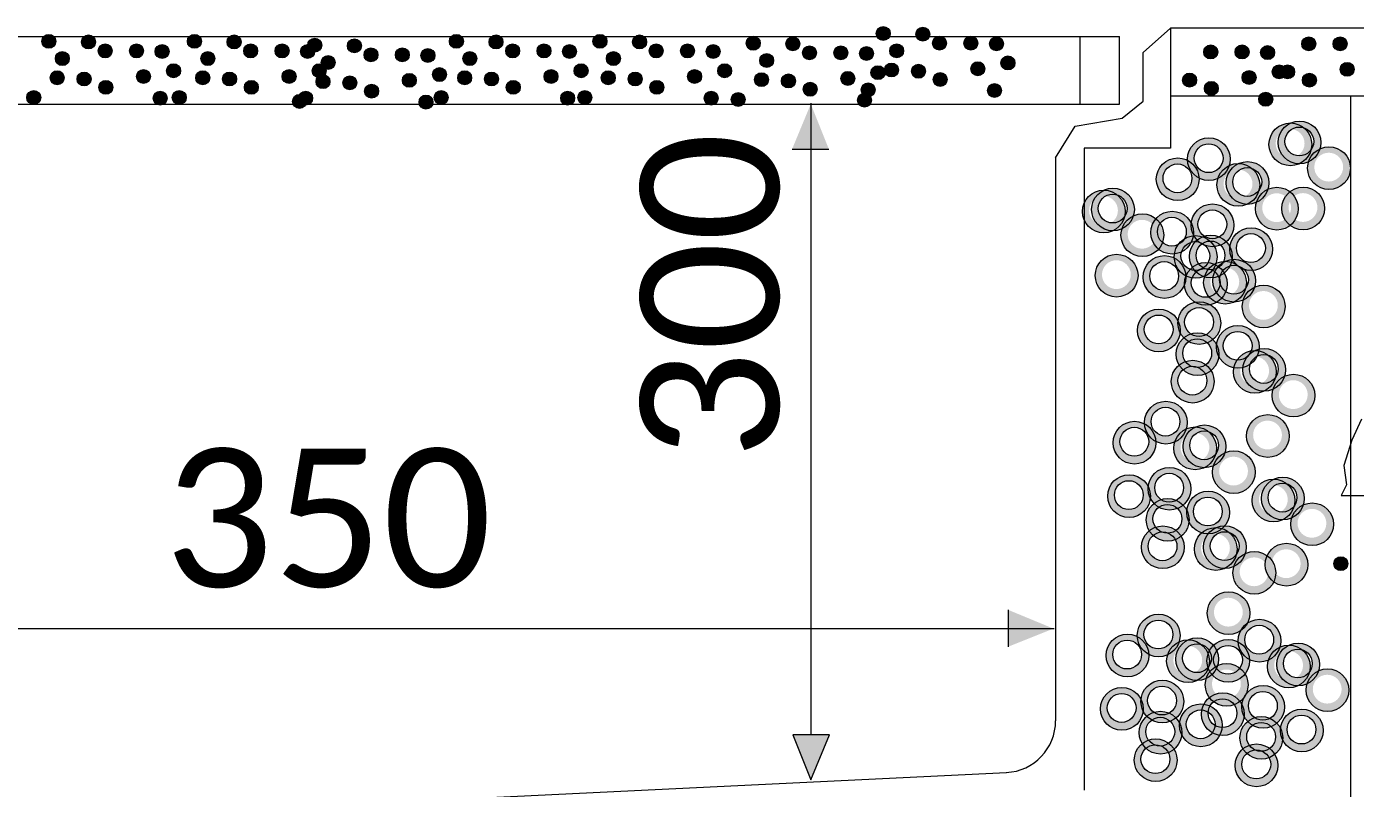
# Model space of a CAD drawing. Header units: centimetres. Extents: x 405464 to 563355, y 50011 to 66875.
# Drawn here: x 554974.8 to 555205.5, y 51397.2 to 51529.4 of the extents above; entities that cross this region are included whole.
import ezdxf

# ---------------------------------------------------------------- set-up
doc = ezdxf.new("R2010")
doc.units = ezdxf.units.CM
for name, color, linetype, lineweight in [('0-KRCN-SHT-DETAY-20', 41, 'Continuous', 20), ('0-KRCN-SHT-DETAY-YAZI', 71, 'Continuous', 35), ('0-KRCN-SHT-DETAY-ÇERÇEVE', 71, 'Continuous', 40)]:
    doc.layers.add(name, color=color, linetype=linetype, lineweight=lineweight)
doc.styles.add('KATMAN YAZI STİLİ', font='calibri.ttf')

# ---------------------------------------------------------------- blocks, each defined once
blk = doc.blocks.new('G$C4C2874E9')
at = {"layer": '0-KRCN-SHT-DETAY-20'}
h = blk.add_hatch(color=256, dxfattribs=at)
edge = h.paths.add_edge_path()
edge.add_arc((251.774, -890.619), 0.605, 0, 360)
h = blk.add_hatch(color=256, dxfattribs=at)
edge = h.paths.add_edge_path()
edge.add_arc((255.215, -890.674), 0.605, 0, 360)
h = blk.add_hatch(color=256, dxfattribs=at)
edge = h.paths.add_edge_path()
edge.add_arc((179.367, -891.292), 0.605, 0, 360)
h = blk.add_hatch(color=256, dxfattribs=at)
edge = h.paths.add_edge_path()
edge.add_arc((182.807, -891.347), 0.605, 0, 360)
h = blk.add_hatch(color=256, dxfattribs=at)
edge = h.paths.add_edge_path()
edge.add_arc((191.996, -891.292), 0.605, 0, 360)
h = blk.add_hatch(color=256, dxfattribs=at)
edge = h.paths.add_edge_path()
edge.add_arc((195.437, -891.347), 0.605, 0, 360)
h = blk.add_hatch(color=256, dxfattribs=at)
edge = h.paths.add_edge_path()
edge.add_arc((202.436, -891.628), 0.605, 0, 360)
h = blk.add_hatch(color=256, dxfattribs=at)
edge = h.paths.add_edge_path()
edge.add_arc((205.877, -891.684), 0.605, 0, 360)
h = blk.add_hatch(color=256, dxfattribs=at)
edge = h.paths.add_edge_path()
edge.add_arc((214.728, -891.292), 0.605, 0, 360)
h = blk.add_hatch(color=256, dxfattribs=at)
edge = h.paths.add_edge_path()
edge.add_arc((218.169, -891.347), 0.605, 0, 360)
h = blk.add_hatch(color=256, dxfattribs=at)
edge = h.paths.add_edge_path()
edge.add_arc((227.189, -891.292), 0.605, 0, 360)
h = blk.add_hatch(color=256, dxfattribs=at)
edge = h.paths.add_edge_path()
edge.add_arc((230.63, -891.347), 0.605, 0, 360)
h = blk.add_hatch(color=256, dxfattribs=at)
edge = h.paths.add_edge_path()
edge.add_arc((240.492, -891.46), 0.605, 0, 360)
h = blk.add_hatch(color=256, dxfattribs=at)
edge = h.paths.add_edge_path()
edge.add_arc((243.933, -891.515), 0.605, 0, 360)
h = blk.add_hatch(color=256, dxfattribs=at)
edge = h.paths.add_edge_path()
edge.add_arc((256.658, -891.451), 0.605, 0, 360)
h = blk.add_hatch(color=256, dxfattribs=at)
edge = h.paths.add_edge_path()
edge.add_arc((259.377, -891.451), 0.605, 0, 360)
h = blk.add_hatch(color=256, dxfattribs=at)
edge = h.paths.add_edge_path()
edge.add_arc((261.597, -891.506), 0.605, 0, 360)
h = blk.add_hatch(color=256, dxfattribs=at)
edge = h.paths.add_edge_path()
edge.add_arc((288.698, -891.503), 0.605, 0, 360)
h = blk.add_hatch(color=256, dxfattribs=at)
edge = h.paths.add_edge_path()
edge.add_arc((291.417, -891.503), 0.605, 0, 360)
h = blk.add_hatch(color=256, dxfattribs=at)
edge = h.paths.add_edge_path()
edge.add_arc((180.532, -892.789), 0.605, 0, 360)
h = blk.add_hatch(color=256, dxfattribs=at)
edge = h.paths.add_edge_path()
edge.add_arc((184.25, -892.124), 0.605, 0, 360)
h = blk.add_hatch(color=256, dxfattribs=at)
edge = h.paths.add_edge_path()
edge.add_arc((186.969, -892.124), 0.605, 0, 360)
h = blk.add_hatch(color=256, dxfattribs=at)
edge = h.paths.add_edge_path()
edge.add_arc((189.189, -892.179), 0.605, 0, 360)
h = blk.add_hatch(color=256, dxfattribs=at)
edge = h.paths.add_edge_path()
edge.add_arc((193.161, -892.789), 0.605, 0, 360)
h = blk.add_hatch(color=256, dxfattribs=at)
edge = h.paths.add_edge_path()
edge.add_arc((196.879, -892.124), 0.605, 0, 360)
h = blk.add_hatch(color=256, dxfattribs=at)
edge = h.paths.add_edge_path()
edge.add_arc((199.599, -892.124), 0.605, 0, 360)
h = blk.add_hatch(color=256, dxfattribs=at)
edge = h.paths.add_edge_path()
edge.add_arc((201.819, -892.179), 0.605, 0, 360)
h = blk.add_hatch(color=256, dxfattribs=at)
edge = h.paths.add_edge_path()
edge.add_arc((203.601, -893.126), 0.605, 0, 360)
h = blk.add_hatch(color=256, dxfattribs=at)
edge = h.paths.add_edge_path()
edge.add_arc((207.32, -892.46), 0.605, 0, 360)
h = blk.add_hatch(color=256, dxfattribs=at)
edge = h.paths.add_edge_path()
edge.add_arc((210.039, -892.46), 0.605, 0, 360)
h = blk.add_hatch(color=256, dxfattribs=at)
edge = h.paths.add_edge_path()
edge.add_arc((212.259, -892.516), 0.605, 0, 360)
h = blk.add_hatch(color=256, dxfattribs=at)
edge = h.paths.add_edge_path()
edge.add_arc((215.894, -892.789), 0.605, 0, 360)
h = blk.add_hatch(color=256, dxfattribs=at)
edge = h.paths.add_edge_path()
edge.add_arc((219.612, -892.124), 0.605, 0, 360)
h = blk.add_hatch(color=256, dxfattribs=at)
edge = h.paths.add_edge_path()
edge.add_arc((222.331, -892.124), 0.605, 0, 360)
h = blk.add_hatch(color=256, dxfattribs=at)
edge = h.paths.add_edge_path()
edge.add_arc((224.551, -892.179), 0.605, 0, 360)
h = blk.add_hatch(color=256, dxfattribs=at)
edge = h.paths.add_edge_path()
edge.add_arc((228.355, -892.789), 0.605, 0, 360)
h = blk.add_hatch(color=256, dxfattribs=at)
edge = h.paths.add_edge_path()
edge.add_arc((232.073, -892.124), 0.605, 0, 360)
h = blk.add_hatch(color=256, dxfattribs=at)
edge = h.paths.add_edge_path()
edge.add_arc((234.792, -892.124), 0.605, 0, 360)
h = blk.add_hatch(color=256, dxfattribs=at)
edge = h.paths.add_edge_path()
edge.add_arc((237.012, -892.179), 0.605, 0, 360)
h = blk.add_hatch(color=256, dxfattribs=at)
edge = h.paths.add_edge_path()
edge.add_arc((241.657, -892.957), 0.605, 0, 360)
h = blk.add_hatch(color=256, dxfattribs=at)
edge = h.paths.add_edge_path()
edge.add_arc((245.376, -892.292), 0.605, 0, 360)
h = blk.add_hatch(color=256, dxfattribs=at)
edge = h.paths.add_edge_path()
edge.add_arc((248.095, -892.292), 0.605, 0, 360)
h = blk.add_hatch(color=256, dxfattribs=at)
edge = h.paths.add_edge_path()
edge.add_arc((250.315, -892.347), 0.605, 0, 360)
h = blk.add_hatch(color=256, dxfattribs=at)
edge = h.paths.add_edge_path()
edge.add_arc((252.939, -892.116), 0.605, 0, 360)
h = blk.add_hatch(color=256, dxfattribs=at)
edge = h.paths.add_edge_path()
edge.add_arc((280.191, -892.215), 0.605, 0, 360)
h = blk.add_hatch(color=256, dxfattribs=at)
edge = h.paths.add_edge_path()
edge.add_arc((282.91, -892.215), 0.605, 0, 360)
h = blk.add_hatch(color=256, dxfattribs=at)
edge = h.paths.add_edge_path()
edge.add_arc((285.13, -892.27), 0.605, 0, 360)
h = blk.add_hatch(color=256, dxfattribs=at)
edge = h.paths.add_edge_path()
edge.add_arc((190.188, -893.843), 0.605, 0, 360)
h = blk.add_hatch(color=256, dxfattribs=at)
edge = h.paths.add_edge_path()
edge.add_arc((202.817, -893.843), 0.605, 0, 360)
h = blk.add_hatch(color=256, dxfattribs=at)
edge = h.paths.add_edge_path()
edge.add_arc((213.258, -894.179), 0.605, 0, 360)
h = blk.add_hatch(color=256, dxfattribs=at)
edge = h.paths.add_edge_path()
edge.add_arc((225.55, -893.843), 0.605, 0, 360)
h = blk.add_hatch(color=256, dxfattribs=at)
edge = h.paths.add_edge_path()
edge.add_arc((238.011, -893.843), 0.605, 0, 360)
h = blk.add_hatch(color=256, dxfattribs=at)
edge = h.paths.add_edge_path()
edge.add_arc((251.314, -894.011), 0.605, 0, 360)
h = blk.add_hatch(color=256, dxfattribs=at)
edge = h.paths.add_edge_path()
edge.add_arc((252.496, -893.78), 0.605, 0, 360)
h = blk.add_hatch(color=256, dxfattribs=at)
edge = h.paths.add_edge_path()
edge.add_arc((254.826, -893.89), 0.605, 0, 360)
h = blk.add_hatch(color=256, dxfattribs=at)
edge = h.paths.add_edge_path()
edge.add_arc((259.987, -893.669), 0.605, 0, 360)
h = blk.add_hatch(color=256, dxfattribs=at)
edge = h.paths.add_edge_path()
edge.add_arc((262.596, -893.17), 0.605, 0, 360)
h = blk.add_hatch(color=256, dxfattribs=at)
edge = h.paths.add_edge_path()
edge.add_arc((286.129, -893.934), 0.605, 0, 360)
h = blk.add_hatch(color=256, dxfattribs=at)
edge = h.paths.add_edge_path()
edge.add_arc((286.867, -893.943), 0.605, 0, 360)
h = blk.add_hatch(color=256, dxfattribs=at)
edge = h.paths.add_edge_path()
edge.add_arc((292.028, -893.721), 0.605, 0, 360)
h = blk.add_hatch(color=256, dxfattribs=at)
edge = h.paths.add_edge_path()
edge.add_arc((180.088, -894.453), 0.605, 0, 360)
h = blk.add_hatch(color=256, dxfattribs=at)
edge = h.paths.add_edge_path()
edge.add_arc((182.419, -894.563), 0.605, 0, 360)
h = blk.add_hatch(color=256, dxfattribs=at)
edge = h.paths.add_edge_path()
edge.add_arc((184.306, -895.284), 0.605, 0, 360)
h = blk.add_hatch(color=256, dxfattribs=at)
edge = h.paths.add_edge_path()
edge.add_arc((187.58, -894.342), 0.605, 0, 360)
h = blk.add_hatch(color=256, dxfattribs=at)
edge = h.paths.add_edge_path()
edge.add_arc((192.717, -894.453), 0.605, 0, 360)
h = blk.add_hatch(color=256, dxfattribs=at)
edge = h.paths.add_edge_path()
edge.add_arc((195.048, -894.563), 0.605, 0, 360)
h = blk.add_hatch(color=256, dxfattribs=at)
edge = h.paths.add_edge_path()
edge.add_arc((196.935, -895.284), 0.605, 0, 360)
h = blk.add_hatch(color=256, dxfattribs=at)
edge = h.paths.add_edge_path()
edge.add_arc((200.209, -894.342), 0.605, 0, 360)
h = blk.add_hatch(color=256, dxfattribs=at)
edge = h.paths.add_edge_path()
edge.add_arc((203.157, -894.789), 0.605, 0, 360)
h = blk.add_hatch(color=256, dxfattribs=at)
edge = h.paths.add_edge_path()
edge.add_arc((205.488, -894.9), 0.605, 0, 360)
h = blk.add_hatch(color=256, dxfattribs=at)
edge = h.paths.add_edge_path()
edge.add_arc((210.649, -894.678), 0.605, 0, 360)
h = blk.add_hatch(color=256, dxfattribs=at)
edge = h.paths.add_edge_path()
edge.add_arc((215.45, -894.453), 0.605, 0, 360)
h = blk.add_hatch(color=256, dxfattribs=at)
edge = h.paths.add_edge_path()
edge.add_arc((217.781, -894.563), 0.605, 0, 360)
h = blk.add_hatch(color=256, dxfattribs=at)
edge = h.paths.add_edge_path()
edge.add_arc((219.667, -895.284), 0.605, 0, 360)
h = blk.add_hatch(color=256, dxfattribs=at)
edge = h.paths.add_edge_path()
edge.add_arc((222.942, -894.342), 0.605, 0, 360)
h = blk.add_hatch(color=256, dxfattribs=at)
edge = h.paths.add_edge_path()
edge.add_arc((227.911, -894.453), 0.605, 0, 360)
h = blk.add_hatch(color=256, dxfattribs=at)
edge = h.paths.add_edge_path()
edge.add_arc((230.241, -894.563), 0.605, 0, 360)
h = blk.add_hatch(color=256, dxfattribs=at)
edge = h.paths.add_edge_path()
edge.add_arc((232.128, -895.284), 0.605, 0, 360)
h = blk.add_hatch(color=256, dxfattribs=at)
edge = h.paths.add_edge_path()
edge.add_arc((235.403, -894.342), 0.605, 0, 360)
h = blk.add_hatch(color=256, dxfattribs=at)
edge = h.paths.add_edge_path()
edge.add_arc((241.213, -894.621), 0.605, 0, 360)
h = blk.add_hatch(color=256, dxfattribs=at)
edge = h.paths.add_edge_path()
edge.add_arc((243.544, -894.732), 0.605, 0, 360)
h = blk.add_hatch(color=256, dxfattribs=at)
edge = h.paths.add_edge_path()
edge.add_arc((245.431, -895.453), 0.605, 0, 360)
h = blk.add_hatch(color=256, dxfattribs=at)
edge = h.paths.add_edge_path()
edge.add_arc((248.705, -894.51), 0.605, 0, 360)
h = blk.add_hatch(color=256, dxfattribs=at)
edge = h.paths.add_edge_path()
edge.add_arc((256.713, -894.611), 0.605, 0, 360)
h = blk.add_hatch(color=256, dxfattribs=at)
edge = h.paths.add_edge_path()
edge.add_arc((278.359, -894.655), 0.605, 0, 360)
h = blk.add_hatch(color=256, dxfattribs=at)
edge = h.paths.add_edge_path()
edge.add_arc((280.246, -895.376), 0.605, 0, 360)
h = blk.add_hatch(color=256, dxfattribs=at)
edge = h.paths.add_edge_path()
edge.add_arc((283.52, -894.433), 0.605, 0, 360)
h = blk.add_hatch(color=256, dxfattribs=at)
edge = h.paths.add_edge_path()
edge.add_arc((288.754, -894.664), 0.605, 0, 360)
h = blk.add_hatch(color=256, dxfattribs=at)
edge = h.paths.add_edge_path()
edge.add_arc((178.051, -896.168), 0.605, 0, 360)
h = blk.add_hatch(color=256, dxfattribs=at)
edge = h.paths.add_edge_path()
edge.add_arc((189.023, -896.227), 0.605, 0, 360)
h = blk.add_hatch(color=256, dxfattribs=at)
edge = h.paths.add_edge_path()
edge.add_arc((190.68, -896.168), 0.605, 0, 360)
h = blk.add_hatch(color=256, dxfattribs=at)
edge = h.paths.add_edge_path()
edge.add_arc((201.121, -896.504), 0.605, 0, 360)
h = blk.add_hatch(color=256, dxfattribs=at)
edge = h.paths.add_edge_path()
edge.add_arc((201.652, -896.227), 0.605, 0, 360)
h = blk.add_hatch(color=256, dxfattribs=at)
edge = h.paths.add_edge_path()
edge.add_arc((207.375, -895.621), 0.605, 0, 360)
h = blk.add_hatch(color=256, dxfattribs=at)
edge = h.paths.add_edge_path()
edge.add_arc((212.092, -896.564), 0.605, 0, 360)
h = blk.add_hatch(color=256, dxfattribs=at)
edge = h.paths.add_edge_path()
edge.add_arc((213.413, -896.168), 0.605, 0, 360)
h = blk.add_hatch(color=256, dxfattribs=at)
edge = h.paths.add_edge_path()
edge.add_arc((224.385, -896.227), 0.605, 0, 360)
h = blk.add_hatch(color=256, dxfattribs=at)
edge = h.paths.add_edge_path()
edge.add_arc((225.874, -896.168), 0.605, 0, 360)
h = blk.add_hatch(color=256, dxfattribs=at)
edge = h.paths.add_edge_path()
edge.add_arc((236.845, -896.227), 0.605, 0, 360)
h = blk.add_hatch(color=256, dxfattribs=at)
edge = h.paths.add_edge_path()
edge.add_arc((239.177, -896.336), 0.605, 0, 360)
h = blk.add_hatch(color=256, dxfattribs=at)
edge = h.paths.add_edge_path()
edge.add_arc((250.148, -896.395), 0.605, 0, 360)
h = blk.add_hatch(color=256, dxfattribs=at)
edge = h.paths.add_edge_path()
edge.add_arc((250.459, -895.495), 0.605, 0, 360)
h = blk.add_hatch(color=256, dxfattribs=at)
edge = h.paths.add_edge_path()
edge.add_arc((261.43, -895.554), 0.605, 0, 360)
h = blk.add_hatch(color=256, dxfattribs=at)
edge = h.paths.add_edge_path()
edge.add_arc((284.963, -896.318), 0.605, 0, 360)
for points in [[(243.859, -900.657), (247.057, -900.657), (245.484, -896.732)], [(262.618, -940.631), (262.618, -943.829), (266.543, -942.256)], [(245.496, -955.394), (247.122, -951.469), (243.923, -951.469)]]:
    blk.add_hatch(color=256, dxfattribs=at).paths.add_polyline_path(points)
h = blk.add_hatch(color=256, dxfattribs=at)
edge = h.paths.add_edge_path()
edge.add_arc((287.903, -900.064), 1.855, 0, 360)
edge = h.paths.add_edge_path(flags=16)
edge.add_arc((287.881, -899.979), 1.251, 0, 360)
h = blk.add_hatch(color=256, dxfattribs=at)
edge = h.paths.add_edge_path(flags=16)
edge.add_arc((287.081, -900.149), 1.251, 0, 360)
edge = h.paths.add_edge_path()
edge.add_arc((287.104, -900.234), 1.855, 0, 360)
h = blk.add_hatch(color=256, dxfattribs=at)
edge = h.paths.add_edge_path()
edge.add_arc((280.034, -901.522), 1.855, 0, 360)
edge = h.paths.add_edge_path(flags=16)
edge.add_arc((280.011, -901.438), 1.251, 0, 360)
h = blk.add_hatch(color=256, dxfattribs=at)
edge = h.paths.add_edge_path(flags=16)
edge.add_arc((290.432, -902.209), 1.251, 0, 360)
edge = h.paths.add_edge_path()
edge.add_arc((290.455, -902.294), 1.855, 0, 360)
h = blk.add_hatch(color=256, dxfattribs=at)
edge = h.paths.add_edge_path()
edge.add_arc((277.326, -903.264), 1.855, 0, 360)
edge = h.paths.add_edge_path(flags=16)
edge.add_arc((277.303, -903.18), 1.251, 0, 360)
h = blk.add_hatch(color=256, dxfattribs=at)
edge = h.paths.add_edge_path()
edge.add_arc((283.385, -903.583), 1.855, 0, 360)
edge = h.paths.add_edge_path(flags=16)
edge.add_arc((283.362, -903.498), 1.251, 0, 360)
h = blk.add_hatch(color=256, dxfattribs=at)
edge = h.paths.add_edge_path(flags=16)
edge.add_arc((282.562, -903.668), 1.251, 0, 360)
edge = h.paths.add_edge_path()
edge.add_arc((282.585, -903.753), 1.855, 0, 360)
h = blk.add_hatch(color=256, dxfattribs=at)
edge = h.paths.add_edge_path()
edge.add_arc((271.708, -905.889), 1.855, 0, 360)
edge = h.paths.add_edge_path(flags=16)
edge.add_arc((271.686, -905.805), 1.251, 0, 360)
h = blk.add_hatch(color=256, dxfattribs=at)
edge = h.paths.add_edge_path(flags=16)
edge.add_arc((285.914, -905.729), 1.251, 0, 360)
edge = h.paths.add_edge_path()
edge.add_arc((285.936, -905.814), 1.855, 0, 360)
h = blk.add_hatch(color=256, dxfattribs=at)
edge = h.paths.add_edge_path(flags=16)
edge.add_arc((288.2, -905.714), 1.251, 0, 360)
edge = h.paths.add_edge_path()
edge.add_arc((288.222, -905.799), 1.855, 0, 360)
h = blk.add_hatch(color=256, dxfattribs=at)
edge = h.paths.add_edge_path(flags=16)
edge.add_arc((270.886, -905.974), 1.251, 0, 360)
edge = h.paths.add_edge_path()
edge.add_arc((270.908, -906.059), 1.855, 0, 360)
h = blk.add_hatch(color=256, dxfattribs=at)
edge = h.paths.add_edge_path(flags=16)
edge.add_arc((274.237, -908.035), 1.251, 0, 360)
edge = h.paths.add_edge_path()
edge.add_arc((274.26, -908.12), 1.855, 0, 360)
h = blk.add_hatch(color=256, dxfattribs=at)
edge = h.paths.add_edge_path()
edge.add_arc((276.845, -907.895), 1.855, 0, 360)
edge = h.paths.add_edge_path(flags=16)
edge.add_arc((276.822, -907.811), 1.251, 0, 360)
h = blk.add_hatch(color=256, dxfattribs=at)
edge = h.paths.add_edge_path()
edge.add_arc((280.352, -907.258), 1.855, 0, 360)
edge = h.paths.add_edge_path(flags=16)
edge.add_arc((280.33, -907.173), 1.251, 0, 360)
h = blk.add_hatch(color=256, dxfattribs=at)
edge = h.paths.add_edge_path()
edge.add_arc((283.704, -909.319), 1.855, 0, 360)
edge = h.paths.add_edge_path(flags=16)
edge.add_arc((283.681, -909.234), 1.251, 0, 360)
h = blk.add_hatch(color=256, dxfattribs=at)
edge = h.paths.add_edge_path()
edge.add_arc((278.883, -910.004), 1.855, 0, 360)
edge = h.paths.add_edge_path(flags=16)
edge.add_arc((278.86, -909.92), 1.251, 0, 360)
h = blk.add_hatch(color=256, dxfattribs=at)
edge = h.paths.add_edge_path()
edge.add_arc((280.196, -909.956), 1.855, 0, 360)
edge = h.paths.add_edge_path(flags=16)
edge.add_arc((280.173, -909.871), 1.251, 0, 360)
h = blk.add_hatch(color=256, dxfattribs=at)
edge = h.paths.add_edge_path(flags=16)
edge.add_arc((272.005, -911.54), 1.251, 0, 360)
edge = h.paths.add_edge_path()
edge.add_arc((272.027, -911.625), 1.855, 0, 360)
h = blk.add_hatch(color=256, dxfattribs=at)
edge = h.paths.add_edge_path()
edge.add_arc((276.175, -911.746), 1.855, 0, 360)
edge = h.paths.add_edge_path(flags=16)
edge.add_arc((276.152, -911.662), 1.251, 0, 360)
h = blk.add_hatch(color=256, dxfattribs=at)
edge = h.paths.add_edge_path()
edge.add_arc((279.776, -912.341), 1.855, 0, 360)
edge = h.paths.add_edge_path(flags=16)
edge.add_arc((279.754, -912.256), 1.251, 0, 360)
h = blk.add_hatch(color=256, dxfattribs=at)
edge = h.paths.add_edge_path(flags=16)
edge.add_arc((281.411, -912.15), 1.251, 0, 360)
edge = h.paths.add_edge_path()
edge.add_arc((281.434, -912.235), 1.855, 0, 360)
h = blk.add_hatch(color=256, dxfattribs=at)
edge = h.paths.add_edge_path()
edge.add_arc((282.234, -912.065), 1.855, 0, 360)
edge = h.paths.add_edge_path(flags=16)
edge.add_arc((282.211, -911.98), 1.251, 0, 360)
h = blk.add_hatch(color=256, dxfattribs=at)
edge = h.paths.add_edge_path(flags=16)
edge.add_arc((284.763, -914.211), 1.251, 0, 360)
edge = h.paths.add_edge_path()
edge.add_arc((284.785, -914.296), 1.855, 0, 360)
h = blk.add_hatch(color=256, dxfattribs=at)
edge = h.paths.add_edge_path()
edge.add_arc((279.201, -915.74), 1.855, 0, 360)
edge = h.paths.add_edge_path(flags=16)
edge.add_arc((279.179, -915.655), 1.251, 0, 360)
h = blk.add_hatch(color=256, dxfattribs=at)
edge = h.paths.add_edge_path()
edge.add_arc((275.694, -916.377), 1.855, 0, 360)
edge = h.paths.add_edge_path(flags=16)
edge.add_arc((275.671, -916.293), 1.251, 0, 360)
h = blk.add_hatch(color=256, dxfattribs=at)
edge = h.paths.add_edge_path()
edge.add_arc((279.045, -918.438), 1.855, 0, 360)
edge = h.paths.add_edge_path(flags=16)
edge.add_arc((279.022, -918.353), 1.251, 0, 360)
h = blk.add_hatch(color=256, dxfattribs=at)
edge = h.paths.add_edge_path()
edge.add_arc((282.553, -917.801), 1.855, 0, 360)
edge = h.paths.add_edge_path(flags=16)
edge.add_arc((282.53, -917.716), 1.251, 0, 360)
h = blk.add_hatch(color=256, dxfattribs=at)
edge = h.paths.add_edge_path()
edge.add_arc((278.625, -920.823), 1.855, 0, 360)
edge = h.paths.add_edge_path(flags=16)
edge.add_arc((278.603, -920.738), 1.251, 0, 360)
h = blk.add_hatch(color=256, dxfattribs=at)
edge = h.paths.add_edge_path(flags=16)
edge.add_arc((284.004, -919.891), 1.251, 0, 360)
edge = h.paths.add_edge_path()
edge.add_arc((284.026, -919.976), 1.855, 0, 360)
h = blk.add_hatch(color=256, dxfattribs=at)
edge = h.paths.add_edge_path()
edge.add_arc((284.826, -919.806), 1.855, 0, 360)
edge = h.paths.add_edge_path(flags=16)
edge.add_arc((284.804, -919.722), 1.251, 0, 360)
h = blk.add_hatch(color=256, dxfattribs=at)
edge = h.paths.add_edge_path(flags=16)
edge.add_arc((287.355, -921.952), 1.251, 0, 360)
edge = h.paths.add_edge_path()
edge.add_arc((287.378, -922.037), 1.855, 0, 360)
h = blk.add_hatch(color=256, dxfattribs=at)
edge = h.paths.add_edge_path()
edge.add_arc((276.293, -924.381), 1.855, 0, 360)
edge = h.paths.add_edge_path(flags=16)
edge.add_arc((276.271, -924.296), 1.251, 0, 360)
h = blk.add_hatch(color=256, dxfattribs=at)
edge = h.paths.add_edge_path(flags=16)
edge.add_arc((285.123, -925.457), 1.251, 0, 360)
edge = h.paths.add_edge_path()
edge.add_arc((285.145, -925.542), 1.855, 0, 360)
h = blk.add_hatch(color=256, dxfattribs=at)
edge = h.paths.add_edge_path()
edge.add_arc((273.585, -926.123), 1.855, 0, 360)
edge = h.paths.add_edge_path(flags=16)
edge.add_arc((273.563, -926.038), 1.251, 0, 360)
h = blk.add_hatch(color=256, dxfattribs=at)
edge = h.paths.add_edge_path(flags=16)
edge.add_arc((278.822, -926.526), 1.251, 0, 360)
edge = h.paths.add_edge_path()
edge.add_arc((278.844, -926.611), 1.855, 0, 360)
h = blk.add_hatch(color=256, dxfattribs=at)
edge = h.paths.add_edge_path()
edge.add_arc((279.644, -926.441), 1.855, 0, 360)
edge = h.paths.add_edge_path(flags=16)
edge.add_arc((279.622, -926.356), 1.251, 0, 360)
h = blk.add_hatch(color=256, dxfattribs=at)
edge = h.paths.add_edge_path(flags=16)
edge.add_arc((282.173, -928.587), 1.251, 0, 360)
edge = h.paths.add_edge_path()
edge.add_arc((282.195, -928.672), 1.855, 0, 360)
h = blk.add_hatch(color=256, dxfattribs=at)
edge = h.paths.add_edge_path()
edge.add_arc((276.612, -930.116), 1.855, 0, 360)
edge = h.paths.add_edge_path(flags=16)
edge.add_arc((276.589, -930.031), 1.251, 0, 360)
h = blk.add_hatch(color=256, dxfattribs=at)
edge = h.paths.add_edge_path()
edge.add_arc((273.104, -930.754), 1.855, 0, 360)
edge = h.paths.add_edge_path(flags=16)
edge.add_arc((273.082, -930.669), 1.251, 0, 360)
h = blk.add_hatch(color=256, dxfattribs=at)
edge = h.paths.add_edge_path(flags=16)
edge.add_arc((285.624, -931.057), 1.251, 0, 360)
edge = h.paths.add_edge_path()
edge.add_arc((285.646, -931.142), 1.855, 0, 360)
h = blk.add_hatch(color=256, dxfattribs=at)
edge = h.paths.add_edge_path()
edge.add_arc((286.446, -930.972), 1.855, 0, 360)
edge = h.paths.add_edge_path(flags=16)
edge.add_arc((286.424, -930.888), 1.251, 0, 360)
h = blk.add_hatch(color=256, dxfattribs=at)
edge = h.paths.add_edge_path()
edge.add_arc((279.963, -932.177), 1.855, 0, 360)
edge = h.paths.add_edge_path(flags=16)
edge.add_arc((279.941, -932.092), 1.251, 0, 360)
h = blk.add_hatch(color=256, dxfattribs=at)
edge = h.paths.add_edge_path()
edge.add_arc((276.455, -932.814), 1.855, 0, 360)
edge = h.paths.add_edge_path(flags=16)
edge.add_arc((276.433, -932.729), 1.251, 0, 360)
h = blk.add_hatch(color=256, dxfattribs=at)
edge = h.paths.add_edge_path(flags=16)
edge.add_arc((288.975, -933.118), 1.251, 0, 360)
edge = h.paths.add_edge_path()
edge.add_arc((288.997, -933.203), 1.855, 0, 360)
h = blk.add_hatch(color=256, dxfattribs=at)
edge = h.paths.add_edge_path()
edge.add_arc((276.035, -935.199), 1.855, 0, 360)
edge = h.paths.add_edge_path(flags=16)
edge.add_arc((276.013, -935.114), 1.251, 0, 360)
h = blk.add_hatch(color=256, dxfattribs=at)
edge = h.paths.add_edge_path(flags=16)
edge.add_arc((280.603, -935.265), 1.251, 0, 360)
edge = h.paths.add_edge_path()
edge.add_arc((280.625, -935.35), 1.855, 0, 360)
h = blk.add_hatch(color=256, dxfattribs=at)
edge = h.paths.add_edge_path()
edge.add_arc((281.425, -935.18), 1.855, 0, 360)
edge = h.paths.add_edge_path(flags=16)
edge.add_arc((281.403, -935.095), 1.251, 0, 360)
h = blk.add_hatch(color=256, dxfattribs=at)
edge = h.paths.add_edge_path(flags=16)
edge.add_arc((286.743, -936.623), 1.251, 0, 360)
edge = h.paths.add_edge_path()
edge.add_arc((286.765, -936.708), 1.855, 0, 360)
h = blk.add_hatch(color=256, dxfattribs=at)
edge = h.paths.add_edge_path(flags=16)
edge.add_arc((283.954, -937.326), 1.251, 0, 360)
edge = h.paths.add_edge_path()
edge.add_arc((283.977, -937.41), 1.855, 0, 360)
h = blk.add_hatch(color=256, dxfattribs=at)
edge = h.paths.add_edge_path()
edge.add_arc((291.48, -936.623), 0.605, 0, 360)
h = blk.add_hatch(color=256, dxfattribs=at)
edge = h.paths.add_edge_path(flags=16)
edge.add_arc((281.722, -940.831), 1.251, 0, 360)
edge = h.paths.add_edge_path()
edge.add_arc((281.744, -940.916), 1.855, 0, 360)
h = blk.add_hatch(color=256, dxfattribs=at)
edge = h.paths.add_edge_path()
edge.add_arc((275.672, -942.851), 1.855, 0, 360)
edge = h.paths.add_edge_path(flags=16)
edge.add_arc((275.65, -942.767), 1.251, 0, 360)
h = blk.add_hatch(color=256, dxfattribs=at)
edge = h.paths.add_edge_path()
edge.add_arc((284.423, -943.306), 1.855, 0, 360)
edge = h.paths.add_edge_path(flags=16)
edge.add_arc((284.401, -943.221), 1.251, 0, 360)
h = blk.add_hatch(color=256, dxfattribs=at)
edge = h.paths.add_edge_path()
edge.add_arc((272.964, -944.593), 1.855, 0, 360)
edge = h.paths.add_edge_path(flags=16)
edge.add_arc((272.942, -944.509), 1.251, 0, 360)
h = blk.add_hatch(color=256, dxfattribs=at)
edge = h.paths.add_edge_path(flags=16)
edge.add_arc((278.201, -944.997), 1.251, 0, 360)
edge = h.paths.add_edge_path()
edge.add_arc((278.223, -945.082), 1.855, 0, 360)
h = blk.add_hatch(color=256, dxfattribs=at)
edge = h.paths.add_edge_path()
edge.add_arc((279.023, -944.912), 1.855, 0, 360)
edge = h.paths.add_edge_path(flags=16)
edge.add_arc((279.001, -944.827), 1.251, 0, 360)
h = blk.add_hatch(color=256, dxfattribs=at)
edge = h.paths.add_edge_path()
edge.add_arc((281.715, -945.048), 1.855, 0, 360)
edge = h.paths.add_edge_path(flags=16)
edge.add_arc((281.693, -944.963), 1.251, 0, 360)
h = blk.add_hatch(color=256, dxfattribs=at)
edge = h.paths.add_edge_path(flags=16)
edge.add_arc((286.952, -945.451), 1.251, 0, 360)
edge = h.paths.add_edge_path()
edge.add_arc((286.974, -945.536), 1.855, 0, 360)
h = blk.add_hatch(color=256, dxfattribs=at)
edge = h.paths.add_edge_path()
edge.add_arc((287.774, -945.366), 1.855, 0, 360)
edge = h.paths.add_edge_path(flags=16)
edge.add_arc((287.752, -945.281), 1.251, 0, 360)
h = blk.add_hatch(color=256, dxfattribs=at)
edge = h.paths.add_edge_path(flags=16)
edge.add_arc((281.552, -947.058), 1.251, 0, 360)
edge = h.paths.add_edge_path()
edge.add_arc((281.574, -947.143), 1.855, 0, 360)
h = blk.add_hatch(color=256, dxfattribs=at)
edge = h.paths.add_edge_path()
edge.add_arc((275.991, -948.587), 1.855, 0, 360)
edge = h.paths.add_edge_path(flags=16)
edge.add_arc((275.969, -948.502), 1.251, 0, 360)
h = blk.add_hatch(color=256, dxfattribs=at)
edge = h.paths.add_edge_path(flags=16)
edge.add_arc((290.303, -947.512), 1.251, 0, 360)
edge = h.paths.add_edge_path()
edge.add_arc((290.326, -947.597), 1.855, 0, 360)
h = blk.add_hatch(color=256, dxfattribs=at)
edge = h.paths.add_edge_path()
edge.add_arc((272.483, -949.224), 1.855, 0, 360)
edge = h.paths.add_edge_path(flags=16)
edge.add_arc((272.461, -949.14), 1.251, 0, 360)
h = blk.add_hatch(color=256, dxfattribs=at)
edge = h.paths.add_edge_path()
edge.add_arc((281.234, -949.679), 1.855, 0, 360)
edge = h.paths.add_edge_path(flags=16)
edge.add_arc((281.212, -949.594), 1.251, 0, 360)
h = blk.add_hatch(color=256, dxfattribs=at)
edge = h.paths.add_edge_path()
edge.add_arc((284.742, -949.041), 1.855, 0, 360)
edge = h.paths.add_edge_path(flags=16)
edge.add_arc((284.72, -948.957), 1.251, 0, 360)
h = blk.add_hatch(color=256, dxfattribs=at)
edge = h.paths.add_edge_path()
edge.add_arc((279.342, -950.648), 1.855, 0, 360)
edge = h.paths.add_edge_path(flags=16)
edge.add_arc((279.32, -950.563), 1.251, 0, 360)
h = blk.add_hatch(color=256, dxfattribs=at)
edge = h.paths.add_edge_path()
edge.add_arc((275.834, -951.285), 1.855, 0, 360)
edge = h.paths.add_edge_path(flags=16)
edge.add_arc((275.812, -951.2), 1.251, 0, 360)
h = blk.add_hatch(color=256, dxfattribs=at)
edge = h.paths.add_edge_path()
edge.add_arc((284.585, -951.739), 1.855, 0, 360)
edge = h.paths.add_edge_path(flags=16)
edge.add_arc((284.563, -951.654), 1.251, 0, 360)
h = blk.add_hatch(color=256, dxfattribs=at)
edge = h.paths.add_edge_path()
edge.add_arc((288.093, -951.102), 1.855, 0, 360)
edge = h.paths.add_edge_path(flags=16)
edge.add_arc((288.071, -951.017), 1.251, 0, 360)
h = blk.add_hatch(color=256, dxfattribs=at)
edge = h.paths.add_edge_path()
edge.add_arc((275.414, -953.67), 1.855, 0, 360)
edge = h.paths.add_edge_path(flags=16)
edge.add_arc((275.392, -953.585), 1.251, 0, 360)
h = blk.add_hatch(color=256, dxfattribs=at)
edge = h.paths.add_edge_path()
edge.add_arc((284.165, -954.124), 1.855, 0, 360)
edge = h.paths.add_edge_path(flags=16)
edge.add_arc((284.143, -954.039), 1.251, 0, 360)
for p, q in [((274.336, -892.263, 108.464), (276.709, -890.156, 108.464)), ((314.656, -890.156, 108.464), (276.709, -890.156, 108.464)), ((276.709, -890.156, 108.464), (276.709, -896.014, 108.464)), ((129.062, -890.868, 108.464), (272.274, -890.868, 108.464)), ((268.831, -890.909, 108.464), (268.831, -896.727, 108.464)), ((272.274, -896.733, 108.464), (272.274, -890.868, 108.464)), ((274.336, -896.481, 108.464), (274.336, -892.263, 108.464)), ((276.709, -896.014, 108.464), (314.593, -896.014, 108.464)), ((276.709, -896.014, 108.464), (276.709, -900.577, 108.464)), ((129.062, -896.733, 108.464), (272.274, -896.733, 108.464)), ((245.496, -896.657, 108.464), (245.496, -951.469, 108.464)), ((272.498, -897.97, 108.464), (274.336, -896.481, 108.464)), ((292.324, -896.044, 108.464), (292.324, -979.878, 108.464)), ((268.426, -898.665, 108.464), (272.498, -897.97, 108.464)), ((266.733, -901.406, 108.464), (268.426, -898.665, 108.464)), ((276.709, -900.577, 108.464), (269.211, -900.577, 108.464)), ((269.211, -900.577, 108.464), (269.211, -956.273, 108.464)), ((243.859, -900.657, 108.464), (247.057, -900.657, 108.464)), ((266.733, -901.406, 108.464), (266.733, -950.252, 108.464)), ((293.278, -924.067, 108.464), (292.438, -925.899, 108.464)), ((292.438, -925.899, 108.464), (291.751, -928.111, 108.464)), ((291.751, -928.111, 108.464), (291.98, -929.79, 108.464)), ((291.98, -929.79, 108.464), (291.522, -930.705, 108.464)), ((291.522, -930.705, 108.464), (295.187, -930.705, 108.464)), ((262.618, -940.631, 108.464), (262.618, -943.829, 108.464)), ((266.618, -942.268, 108.464), (138.479, -942.268, 108.464)), ((247.122, -951.469, 108.464), (243.923, -951.469, 108.464)), ((243.923, -951.469, 108.464), (245.496, -955.394, 108.464)), ((245.496, -955.394, 108.464), (247.122, -951.469, 108.464)), ((198.524, -957.838, 108.464), (262.455, -954.742, 108.464))]:
    blk.add_line(p, q, dxfattribs=at)
for centre, radius in [((251.774, -890.619, 108.464), 0.605), ((255.215, -890.674, 108.464), 0.605), ((179.367, -891.292, 108.464), 0.605), ((182.807, -891.347, 108.464), 0.605), ((191.996, -891.292, 108.464), 0.605), ((195.437, -891.347, 108.464), 0.605), ((202.436, -891.628, 108.464), 0.605), ((205.877, -891.684, 108.464), 0.605), ((214.728, -891.292, 108.464), 0.605), ((218.169, -891.347, 108.464), 0.605), ((227.189, -891.292, 108.464), 0.605), ((230.63, -891.347, 108.464), 0.605), ((240.492, -891.46, 108.464), 0.605), ((243.933, -891.515, 108.464), 0.605), ((256.658, -891.451, 108.464), 0.605), ((259.377, -891.451, 108.464), 0.605), ((261.597, -891.506, 108.464), 0.605), ((288.698, -891.503, 108.464), 0.605), ((291.417, -891.503, 108.464), 0.605), ((180.532, -892.789, 108.464), 0.605), ((184.25, -892.124, 108.464), 0.605), ((186.969, -892.124, 108.464), 0.605), ((189.189, -892.179, 108.464), 0.605), ((193.161, -892.789, 108.464), 0.605), ((196.879, -892.124, 108.464), 0.605), ((199.599, -892.124, 108.464), 0.605), ((201.819, -892.179, 108.464), 0.605), ((203.601, -893.126, 108.464), 0.605), ((207.32, -892.46, 108.464), 0.605), ((210.039, -892.46, 108.464), 0.605), ((212.259, -892.516, 108.464), 0.605), ((215.894, -892.789, 108.464), 0.605), ((219.612, -892.124, 108.464), 0.605), ((222.331, -892.124, 108.464), 0.605), ((224.551, -892.179, 108.464), 0.605), ((228.355, -892.789, 108.464), 0.605), ((232.073, -892.124, 108.464), 0.605), ((234.792, -892.124, 108.464), 0.605), ((237.012, -892.179, 108.464), 0.605), ((241.657, -892.957, 108.464), 0.605), ((245.376, -892.292, 108.464), 0.605), ((248.095, -892.292, 108.464), 0.605), ((250.315, -892.347, 108.464), 0.605), ((252.939, -892.116, 108.464), 0.605), ((280.191, -892.215, 108.464), 0.605), ((282.91, -892.215, 108.464), 0.605), ((285.13, -892.27, 108.464), 0.605), ((190.188, -893.843, 108.464), 0.605), ((202.817, -893.843, 108.464), 0.605), ((213.258, -894.179, 108.464), 0.605), ((225.55, -893.843, 108.464), 0.605), ((238.011, -893.843, 108.464), 0.605), ((251.314, -894.011, 108.464), 0.605), ((252.496, -893.78, 108.464), 0.605), ((254.826, -893.89, 108.464), 0.605), ((259.987, -893.669, 108.464), 0.605), ((262.596, -893.17, 108.464), 0.605), ((286.129, -893.934, 108.464), 0.605), ((286.867, -893.943, 108.464), 0.605), ((292.028, -893.721, 108.464), 0.605), ((180.088, -894.453, 108.464), 0.605), ((182.419, -894.563, 108.464), 0.605), ((184.306, -895.284, 108.464), 0.605), ((187.58, -894.342, 108.464), 0.605), ((192.717, -894.453, 108.464), 0.605), ((195.048, -894.563, 108.464), 0.605), ((196.935, -895.284, 108.464), 0.605), ((200.209, -894.342, 108.464), 0.605), ((203.157, -894.789, 108.464), 0.605), ((205.488, -894.9, 108.464), 0.605), ((210.649, -894.678, 108.464), 0.605), ((215.45, -894.453, 108.464), 0.605), ((217.781, -894.563, 108.464), 0.605), ((219.667, -895.284, 108.464), 0.605), ((222.942, -894.342, 108.464), 0.605), ((227.911, -894.453, 108.464), 0.605), ((230.241, -894.563, 108.464), 0.605), ((232.128, -895.284, 108.464), 0.605), ((235.403, -894.342, 108.464), 0.605), ((241.213, -894.621, 108.464), 0.605), ((243.544, -894.732, 108.464), 0.605), ((245.431, -895.453, 108.464), 0.605), ((248.705, -894.51, 108.464), 0.605), ((256.713, -894.611, 108.464), 0.605), ((278.359, -894.655, 108.464), 0.605), ((280.246, -895.376, 108.464), 0.605), ((283.52, -894.433, 108.464), 0.605), ((288.754, -894.664, 108.464), 0.605), ((178.051, -896.168, 108.464), 0.605), ((189.023, -896.227, 108.464), 0.605), ((190.68, -896.168, 108.464), 0.605), ((201.121, -896.504, 108.464), 0.605), ((201.652, -896.227, 108.464), 0.605), ((207.375, -895.621, 108.464), 0.605), ((212.092, -896.564, 108.464), 0.605), ((213.413, -896.168, 108.464), 0.605), ((224.385, -896.227, 108.464), 0.605), ((225.874, -896.168, 108.464), 0.605), ((236.845, -896.227, 108.464), 0.605), ((239.177, -896.336, 108.464), 0.605), ((250.148, -896.395, 108.464), 0.605), ((250.459, -895.495, 108.464), 0.605), ((261.43, -895.554, 108.464), 0.605), ((284.963, -896.318, 108.464), 0.605), ((287.903, -900.064, 108.464), 1.855), ((287.104, -900.234, 108.464), 1.855), ((287.881, -899.979, 108.464), 1.251), ((280.034, -901.522, 108.464), 1.855), ((280.011, -901.438, 108.464), 1.251), ((290.455, -902.294, 108.464), 1.855), ((277.326, -903.264, 108.464), 1.855), ((283.385, -903.583, 108.464), 1.855), ((277.303, -903.18, 108.464), 1.251), ((282.585, -903.753, 108.464), 1.855), ((283.362, -903.498, 108.464), 1.251), ((271.708, -905.889, 108.464), 1.855), ((285.936, -905.814, 108.464), 1.855), ((288.222, -905.799, 108.464), 1.855), ((270.908, -906.059, 108.464), 1.855), ((271.686, -905.805, 108.464), 1.251), ((274.26, -908.12, 108.464), 1.855), ((276.845, -907.895, 108.464), 1.855), ((280.352, -907.258, 108.464), 1.855), ((280.33, -907.173, 108.464), 1.251), ((276.822, -907.811, 108.464), 1.251), ((283.704, -909.319, 108.464), 1.855), ((278.883, -910.004, 108.464), 1.855), ((278.86, -909.92, 108.464), 1.251), ((280.196, -909.956, 108.464), 1.855), ((280.173, -909.871, 108.464), 1.251), ((283.681, -909.234, 108.464), 1.251), ((272.027, -911.625, 108.464), 1.855), ((276.175, -911.746, 108.464), 1.855), ((276.152, -911.662, 108.464), 1.251), ((279.776, -912.341, 108.464), 1.855), ((279.754, -912.256, 108.464), 1.251), ((281.434, -912.235, 108.464), 1.855), ((282.234, -912.065, 108.464), 1.855), ((282.211, -911.98, 108.464), 1.251), ((284.785, -914.296, 108.464), 1.855), ((279.201, -915.74, 108.464), 1.855), ((279.179, -915.655, 108.464), 1.251), ((275.694, -916.377, 108.464), 1.855), ((275.671, -916.293, 108.464), 1.251), ((279.045, -918.438, 108.464), 1.855), ((282.553, -917.801, 108.464), 1.855), ((282.53, -917.716, 108.464), 1.251), ((279.022, -918.353, 108.464), 1.251), ((278.625, -920.823, 108.464), 1.855), ((284.026, -919.976, 108.464), 1.855), ((284.826, -919.806, 108.464), 1.855), ((284.804, -919.722, 108.464), 1.251), ((278.603, -920.738, 108.464), 1.251), ((287.378, -922.037, 108.464), 1.855), ((276.293, -924.381, 108.464), 1.855), ((276.271, -924.296, 108.464), 1.251), ((285.145, -925.542, 108.464), 1.855), ((273.585, -926.123, 108.464), 1.855), ((273.563, -926.038, 108.464), 1.251), ((278.844, -926.611, 108.464), 1.855), ((279.644, -926.441, 108.464), 1.855), ((279.622, -926.356, 108.464), 1.251), ((282.195, -928.672, 108.464), 1.855), ((276.612, -930.116, 108.464), 1.855), ((273.104, -930.754, 108.464), 1.855), ((273.082, -930.669, 108.464), 1.251), ((276.589, -930.031, 108.464), 1.251), ((285.646, -931.142, 108.464), 1.855), ((286.446, -930.972, 108.464), 1.855), ((279.963, -932.177, 108.464), 1.855), ((286.424, -930.888, 108.464), 1.251), ((276.455, -932.814, 108.464), 1.855), ((276.433, -932.729, 108.464), 1.251), ((279.941, -932.092, 108.464), 1.251), ((288.997, -933.203, 108.464), 1.855), ((276.035, -935.199, 108.464), 1.855), ((276.013, -935.114, 108.464), 1.251), ((280.625, -935.35, 108.464), 1.855), ((281.425, -935.18, 108.464), 1.855), ((281.403, -935.095, 108.464), 1.251), ((286.765, -936.708, 108.464), 1.855), ((283.977, -937.41, 108.464), 1.855), ((291.48, -936.623, 108.464), 0.605), ((281.744, -940.916, 108.464), 1.855), ((275.672, -942.851, 108.464), 1.855), ((275.65, -942.767, 108.464), 1.251), ((284.423, -943.306, 108.464), 1.855), ((284.401, -943.221, 108.464), 1.251), ((272.964, -944.593, 108.464), 1.855), ((272.942, -944.509, 108.464), 1.251), ((278.223, -945.082, 108.464), 1.855), ((279.023, -944.912, 108.464), 1.855), ((281.715, -945.048, 108.464), 1.855), ((279.001, -944.827, 108.464), 1.251), ((281.693, -944.963, 108.464), 1.251), ((286.974, -945.536, 108.464), 1.855), ((287.774, -945.366, 108.464), 1.855), ((287.752, -945.281, 108.464), 1.251), ((281.574, -947.143, 108.464), 1.855), ((275.991, -948.587, 108.464), 1.855), ((290.326, -947.597, 108.464), 1.855), ((272.483, -949.224, 108.464), 1.855), ((272.461, -949.14, 108.464), 1.251), ((275.969, -948.502, 108.464), 1.251), ((281.234, -949.679, 108.464), 1.855), ((284.742, -949.041, 108.464), 1.855), ((284.72, -948.957, 108.464), 1.251), ((279.342, -950.648, 108.464), 1.855), ((281.212, -949.594, 108.464), 1.251), ((275.834, -951.285, 108.464), 1.855), ((275.812, -951.2, 108.464), 1.251), ((279.32, -950.563, 108.464), 1.251), ((284.585, -951.739, 108.464), 1.855), ((288.093, -951.102, 108.464), 1.855), ((288.071, -951.017, 108.464), 1.251), ((284.563, -951.654, 108.464), 1.251), ((275.414, -953.67, 108.464), 1.855), ((275.392, -953.585, 108.464), 1.251), ((284.165, -954.124, 108.464), 1.855), ((284.143, -954.039, 108.464), 1.251)]:
    blk.add_circle(centre, radius, dxfattribs=at)
blk.add_arc((262.237, -950.252, 108.464), 4.495, 272.7722, 0, dxfattribs=at)
at = {"layer": '0-KRCN-SHT-DETAY-YAZI', "style": 'KATMAN YAZI STİLİ'}
blk.add_text('300', height=12, rotation=90, dxfattribs=at).set_placement((242.707, -927.636, 108.464))
blk.add_text('350', height=12, dxfattribs=at).set_placement((189.372, -938.636, 108.464))
blk = doc.blocks.new('*U218')
at = {"layer": '0-KRCN-SHT-DETAY-ÇERÇEVE', "xscale": 2, "yscale": 2, "zscale": 2}
blk.add_blockref('G$C4C2874E9', (0, 0), dxfattribs=at)

msp = doc.modelspace()

# ---------------------------------------------------------------- block references
at = {"layer": '0-KRCN-SHT-DETAY-ÇERÇEVE'}
msp.add_blockref('*U218', (554619.96, 53309.44), dxfattribs=at)

doc.saveas('drawing.dxf')
